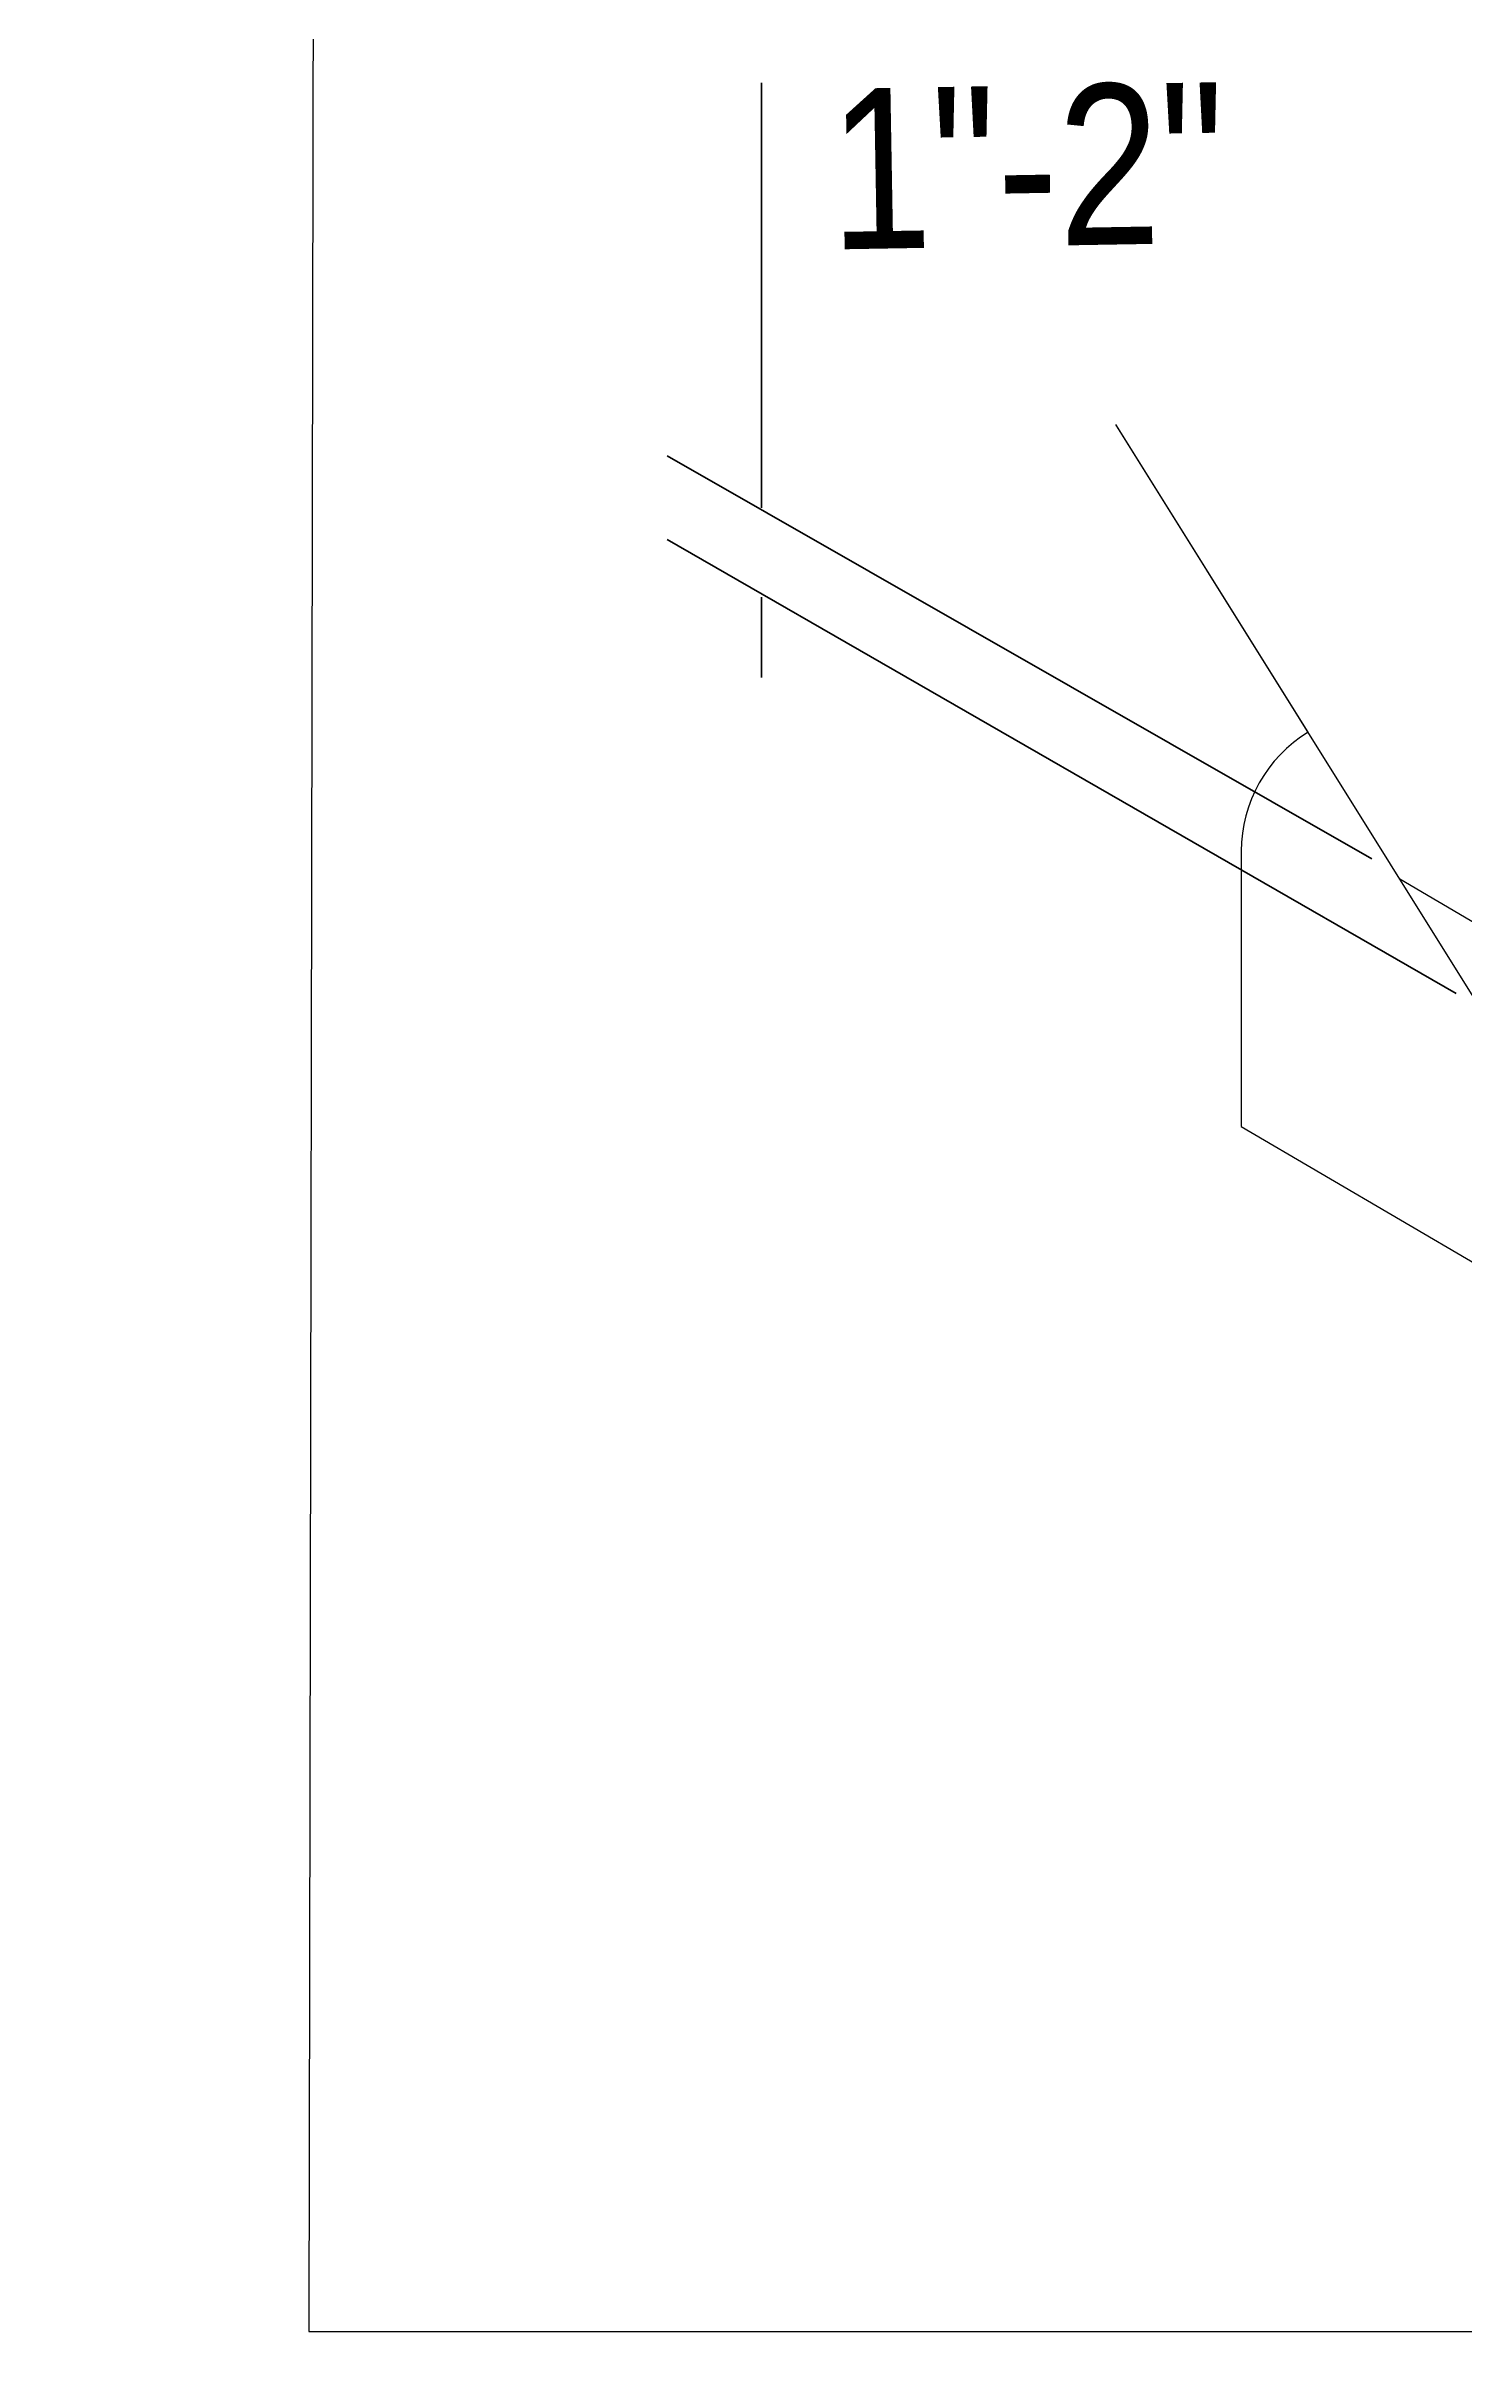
# Model space of a CAD drawing. Extents: x -1337 to 5791, y -3809 to 1769.
# Drawn here: x 3378.8 to 3470.8, y -2659.3 to -2509.1 of the extents above; entities that cross this region are included whole.
import ezdxf

# ---------------------------------------------------------------- set-up
doc = ezdxf.new("R2010")
doc.units = 0
doc.header["$MEASUREMENT"] = 0
doc.linetypes.add('AI-Linetype-68', pattern=[18, 9, -9])
doc.layers.add('G-ANNO-TTLB', color=7, linetype='Continuous', lineweight=0)
doc.layers.add('TYVEK', color=7, linetype='Continuous', lineweight=0)

# ---------------------------------------------------------------- blocks, each defined once
blk = doc.blocks.new('Block_652')
at = {"layer": 'TYVEK', "color": 18, "lineweight": 25, "true_color": 0x000000}
for points in [[(3434.08, -2522.3)], [(3464.8, -2561.83)]]:
    blk.add_lwpolyline(points, dxfattribs=at)

msp = doc.modelspace()

# ---------------------------------------------------------------- hatches: boundary and pattern name
at = {"layer": 'G-ANNO-TTLB', "true_color": 0xff00ff, "transparency": 33554687}
h = msp.add_hatch(color=6, dxfattribs=at)
edge = h.paths.add_edge_path()
edge.add_spline(control_points=[(5472, -3692.6), (5472, -3692.6), (2542.48, -3692.6), (2542.48, -3692.6), (2542.48, -3692.6), (2542.48, -1235.6), (2542.48, -1235.6), (2542.48, -1235.6), (5472, -1235.6), (5472, -1235.6), (5472, -1235.6), (5472, -3692.6), (5472, -3692.6)], knot_values=[0, 0, 0, 0, 1, 1, 1, 2, 2, 2, 3, 3, 3, 4, 4, 4, 4], degree=3, periodic=0)
edge = h.paths.add_edge_path()
edge.add_spline(control_points=[(2551.48, -1244.6), (2551.48, -1244.6), (2551.48, -3683.6), (2551.48, -3683.6), (2551.48, -3683.6), (5463, -3683.6), (5463, -3683.6), (5463, -3683.6), (5463, -1244.6), (5463, -1244.6), (5463, -1244.6), (2551.48, -1244.6), (2551.48, -1244.6)], knot_values=[0, 0, 0, 0, 1, 1, 1, 2, 2, 2, 3, 3, 3, 4, 4, 4, 4], degree=3, periodic=0)
edge.add_line((2551.48, -1244.6), (2551.48, -1244.6))

# ---------------------------------------------------------------- linework, layer by layer
at = {"layer": 'G-ANNO-TTLB'}
for points in [[(5472, -3692.6), (5472, -3692.6), (2542.48, -3692.6), (2542.48, -3692.6), (2542.48, -3692.6), (2542.48, -1235.6), (2542.48, -1235.6), (2542.48, -1235.6), (5472, -1235.6), (5472, -1235.6), (5472, -1235.6), (5472, -3692.6), (5472, -3692.6)], [(2551.48, -1244.6), (2551.48, -1244.6), (2551.48, -3683.6), (2551.48, -3683.6), (2551.48, -3683.6), (5463, -3683.6), (5463, -3683.6), (5463, -3683.6), (5463, -1244.6), (5463, -1244.6), (5463, -1244.6), (2551.48, -1244.6), (2551.48, -1244.6)]]:
    msp.add_open_spline(points, degree=3, knots=[0, 0, 0, 0, 1, 1, 1, 2, 2, 2, 3, 3, 3, 4, 4, 4, 4], dxfattribs=at)
at = {"layer": 'TYVEK', "color": 240, "lineweight": 35, "true_color": 0xed2327}
for p, q in [((3425.21, -2539.08), (3425.21, -2511.52)), ((3464.8, -2561.83), (3419.09, -2535.71)), ((3470.26, -2570.57), (3419.09, -2541.13)), ((3425.21, -2544.87), (3425.21, -2550.07))]:
    msp.add_line(p, q, dxfattribs=at)
at = {"layer": 'TYVEK', "color": 18, "lineweight": 25, "true_color": 0x000000}
for p in [(3460.67, -2553.63), (3471.91, -2571.62)]:
    msp.add_line(p, (3448.18, -2533.66), dxfattribs=at)
at = {"layer": 'TYVEK', "color": 18, "linetype": 'AI-Linetype-68', "lineweight": 25, "true_color": 0x000000}
msp.add_line((3466.61, -2563.14), (3560.79, -2618.34), dxfattribs=at)
at = {"layer": 'TYVEK', "color": 4, "lineweight": 25, "true_color": 0x00ffff}
msp.add_line((3456.32, -2579.18), (3471.83, -2588.27), dxfattribs=at)
at = {"layer": 'TYVEK', "color": 18, "lineweight": 25, "true_color": 0x000000}
msp.add_lwpolyline([(3471.38, -2657.34), (3471.87, -2657.34), (3473.17, -2657.34), (3496.92, -2657.34), (3497.08, -2657.34), (3497.26, -2657.34), (3504.98, -2657.34), (3505.31, -2657.34), (3505.32, -2657.34), (3505.43, -2657.34), (3505.44, -2657.34), (3514.13, -2657.34), (3514.53, -2657.34), (3515.82, -2657.34), (3521.03, -2657.34), (3535.35, -2657.34), (3554.48, -2657.34), (3597.37, -2657.34), (3597.37, -2504.19), (3396.12, -2504.19), (3395.83, -2657.34), (3471.38, -2657.34)], dxfattribs=at)
at = {"layer": 'TYVEK', "color": 4, "lineweight": 25, "true_color": 0x00ffff}
msp.add_open_spline([(3460.67, -2553.63), (3457.97, -2555.26), (3456.32, -2558.19), (3456.32, -2561.34), (3456.32, -2561.34), (3456.32, -2579.18), (3456.32, -2579.18)], degree=3, knots=[0, 0, 0, 0, 1, 1, 1, 2, 2, 2, 2], dxfattribs=at)

# ---------------------------------------------------------------- block references
at = {"layer": 'TYVEK'}
msp.add_blockref('Block_652', (0, 0), dxfattribs=at)

# ---------------------------------------------------------------- texts
at = {"layer": 'TYVEK', "insert": (3429.69, -2522.32), "char_height": 0.2, "attachment_point": 7, "rotation": 0.9999}
msp.add_mtext('\\C240;\\c2565101;\\FArial Narrow|b0|i0|c1;\\H10.408424;\\W1.000002;1"-2"', dxfattribs=at)

doc.saveas('drawing.dxf')
